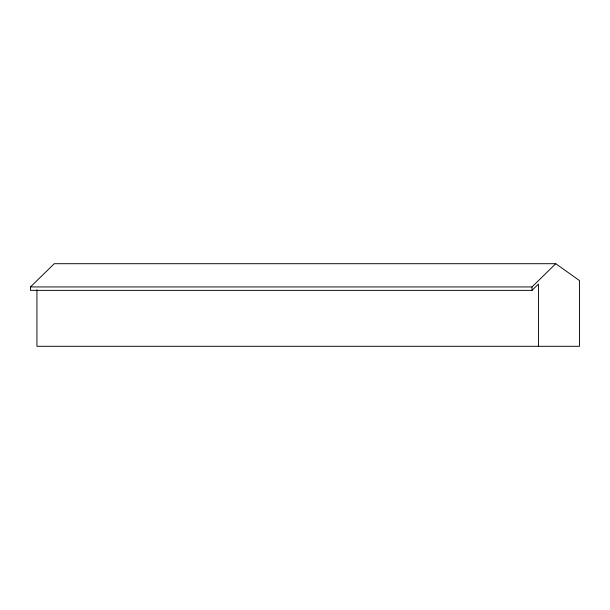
<?xml version="1.0" encoding="UTF-8"?>
<svg xmlns="http://www.w3.org/2000/svg" width="610" height="610" viewBox="0 0 610 610"><rect width="100%" height="100%" fill="white"/><g stroke="black" fill="none" stroke-linecap="round" stroke-linejoin="round"><path stroke-width="0.91" d="M538.447 346.297L538.447 284.077L532.011 290.375L30.5 290.375L30.5 286.936L54.244 263.703L555.756 263.703L579.5 280.592L579.5 346.297L36.935 346.297L36.935 289.735M30.5 286.936L532.011 286.936L555.756 263.703M532.011 286.936L532.011 290.375"/></g></svg>
